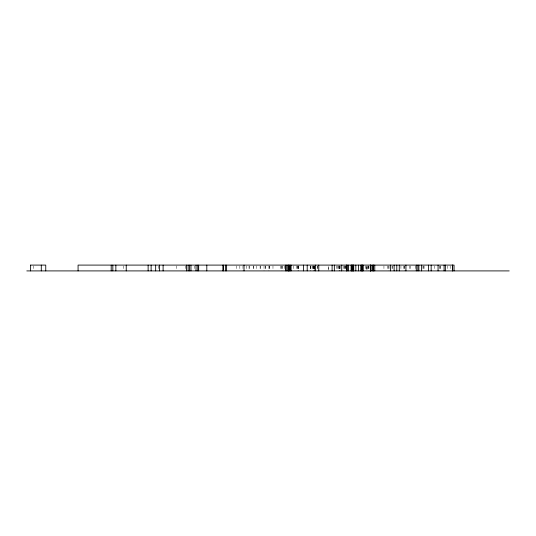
<?xml version="1.0" encoding="UTF-8"?>
<svg xmlns="http://www.w3.org/2000/svg" width="536" height="536" viewBox="0 0 536 536"><rect width="100%" height="100%" fill="white"/><g stroke="black" fill="none" stroke-linecap="round" stroke-linejoin="round"><path stroke-width="0.4" stroke-dasharray="2.68 2.01" d="M450.18 265.923L450.18 270.077M447.674 265.923L447.674 270.077M440.177 265.923L440.177 270.077M440.096 265.923L440.096 270.077M439.446 265.923L439.446 270.908M434.22 265.923L434.22 270.077M424.07 265.923L424.07 270.077M423.4 265.923L423.4 270.077M422.978 265.923L422.978 270.077M415.273 265.923L415.273 270.077M410.717 265.923L410.717 270.077M409.229 265.923L409.229 270.077M404.372 265.923L404.372 270.908M404.211 265.923L404.211 270.077M403.427 265.923L403.427 270.077M400.941 265.923L400.941 270.077M392.62 265.923L392.62 270.077M392.057 265.923L392.057 270.077M389.022 265.923L389.022 270.908M388.191 265.923L388.191 270.077M387.635 265.923L387.635 270.077M383.937 265.923L383.937 270.077M368.929 265.923L368.929 270.908M368.828 265.923L368.828 270.077M368.755 265.923L368.755 270.077M367.334 265.923L367.334 270.077M366.577 265.923L366.577 270.077M365.291 265.923L365.291 270.077M345.372 265.923L345.372 270.077M345.291 265.923L345.291 270.077M344.889 265.923L344.889 270.077M344.253 265.923L344.253 270.077M343.395 265.923L343.395 270.908M340.42 265.923L340.42 270.908M339.663 265.923L339.663 270.908M339.335 265.923L339.335 270.908M339.12 265.923L339.12 270.908M339.047 265.923L339.047 270.908M338.551 265.923L338.551 270.077M337.352 265.923L337.352 270.077M336.709 265.923L336.709 270.077M317.486 265.923L317.486 270.077M317.292 265.923L317.292 270.077M314.853 265.923L314.853 270.908M314.465 265.923L314.465 270.077M313.721 265.923L313.721 270.908M313.587 265.923L313.587 270.908M313.104 265.923L313.104 270.077M312.964 265.923L312.964 270.077M312.079 265.923L312.079 270.077M310.431 265.923L310.431 270.908M310.351 265.923L310.304 270.077M310.264 265.923L310.264 270.908M298.324 265.923L298.317 270.908M298.19 265.923L298.19 270.908M298.056 265.923L298.029 270.077M297.976 265.923L297.976 270.908M297.225 265.923L297.225 270.077M296.515 265.923L296.515 270.077M293.52 265.923L293.52 270.077M284.583 265.923L284.583 270.077M282.619 265.923L282.619 270.077M281.976 265.923L281.976 270.908M281.467 265.923L281.467 270.077M280.71 265.923L280.71 270.077M272.978 265.923L272.978 270.077M269.735 265.923L269.735 270.077M269.407 265.923L269.407 270.077M268.905 265.923L268.905 270.908M265.313 265.923L265.313 270.077M265.26 265.923L265.26 270.077M264.027 265.923L264.027 270.908M260.174 265.923L260.174 270.077M260.134 265.923L260.134 270.077M256.456 265.923L256.456 270.077M253.803 265.923L253.803 270.077M253.354 265.923L253.354 270.077M249.756 265.923L249.756 270.077M249.039 265.923L249.039 270.077M246.54 265.923L246.54 270.077M242.969 265.923L242.969 270.908M239.833 265.923L239.833 270.077M236.611 265.923L236.611 270.077M194.293 265.923L194.293 270.077M185.577 265.923L185.577 270.077M176.713 265.923L176.713 270.077M158.576 265.923L158.576 270.077M123.22 265.923L123.22 270.077M33.621 265.923L33.621 270.077M366.939 270.077L366.939 265.923L366.885 270.077M328.32 270.077L328.32 265.923L328.26 270.077M314.331 270.908L314.331 265.923L314.297 270.908"/><path stroke-width="0.8" d="M30.606 265.092L45.754 265.092L45.754 270.908M26.8 270.908L509.2 270.908M454.059 270.908L454.059 265.092L78.075 265.092L78.075 270.908M452.652 265.092L452.652 270.908M452.397 265.092L452.397 270.908M445.362 265.092L445.362 270.908M444.083 265.092L444.083 270.908M438.066 265.092L438.066 270.908M431.152 265.092L431.152 270.908M428.445 265.092L428.445 270.908M421.624 265.092L421.624 270.908M418.884 265.092L418.884 270.908M417.859 265.092L417.859 270.908M416.271 265.092L416.271 270.908M405.933 265.092L405.933 270.908M399.28 265.092L399.28 270.908M396.794 265.092L396.794 270.908M394.121 265.092L394.121 270.908M390.442 265.092L390.442 270.908M374.785 265.092L374.785 270.908M373.498 265.092L373.498 270.908M373.297 265.092L373.297 270.908M372.52 265.092L372.52 270.908M370.832 265.092L370.872 270.908M370.765 270.908L370.718 265.092L370.657 270.908M370.43 265.092L370.43 270.908M363.1 265.092L363.1 270.908M362.745 265.092L362.745 270.908M362.309 265.092L362.309 270.908M361.813 265.092L361.813 270.908M361.311 265.092L361.311 270.908M360.849 265.092L360.849 270.908M358.564 265.092L358.564 270.908M355.83 265.092L355.83 270.908M353.706 265.092L353.706 270.908M353.358 265.092L353.358 270.908M352.916 265.092L352.916 270.908M352.427 265.092L352.427 270.908M351.931 265.092L351.931 270.908M351.469 265.092L351.469 270.908M351.087 265.092L351.087 270.908M348.112 265.092L348.112 270.908M347.938 265.092L347.938 270.908M346.651 265.092L346.651 270.908M346.45 265.092L346.45 270.908M341.734 265.092L341.734 270.908M334.343 265.092L334.35 270.908M332.099 265.092L332.099 270.908M318.773 265.092L318.773 270.908M315.61 265.092L315.61 270.908M307.202 265.092L307.202 270.908M303.51 265.092L303.51 270.908M291.088 265.092L291.088 270.908M290.251 265.092L290.251 270.908M289.118 265.092L289.118 270.908M288.294 265.092L288.294 270.908M287.845 265.092L287.845 270.908M286.271 265.092L286.271 270.908M285.601 265.092L285.601 270.908M244.021 265.092L244.021 270.908M226.614 265.092L226.614 270.908M225.629 265.092L225.629 270.908M223.499 265.092L223.499 270.908M222.875 265.092L222.875 270.908M206.809 265.092L206.809 270.908M198.655 265.092L198.655 270.908M197.784 265.092L197.784 270.908M196.029 265.092L196.029 270.908M190.957 265.092L190.957 270.908M189.396 265.092L189.396 270.908M188.136 265.092L188.136 270.908M186.588 265.092L186.588 270.908M163.105 265.092L163.105 270.908M159.527 265.092L159.527 270.908M155.661 265.092L155.661 270.908M151.119 265.092L151.119 270.908M148.124 265.092L148.124 270.908M126.235 265.092L126.235 270.908M115.856 265.092L115.856 270.908M112.835 265.092L112.835 270.908M111.193 265.092L111.193 270.908M41.292 265.092L41.292 270.908M30.646 265.092L30.606 270.908M288.971 270.908L288.971 265.092L288.917 270.908"/></g></svg>
